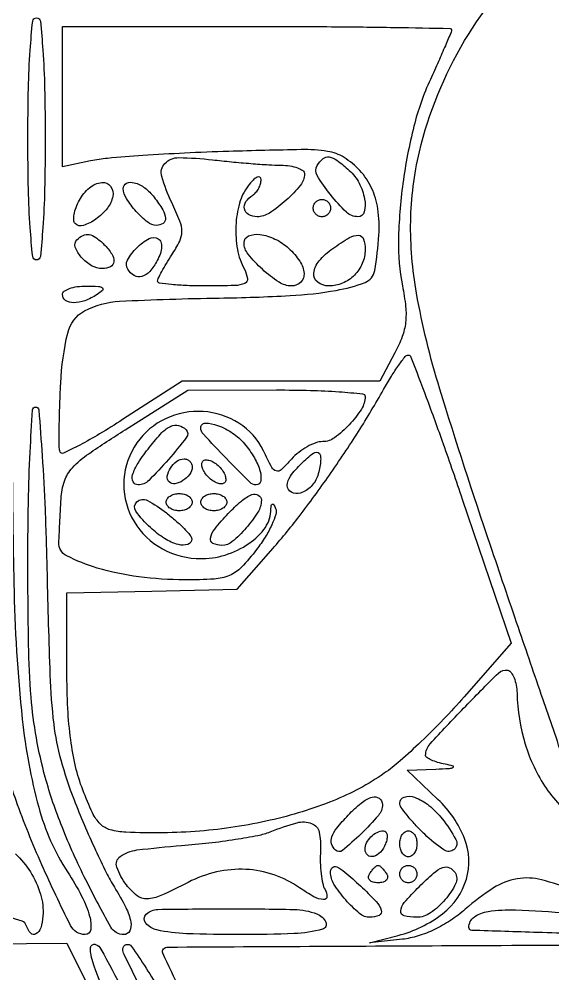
# Model space of a CAD drawing. Extents: x 24 to 1546, y 0 to 2379.
# Drawn here: x 302 to 363.7, y 733.5 to 843.8 of the extents above; entities that cross this region are included whole.
import ezdxf

# ---------------------------------------------------------------- set-up
doc = ezdxf.new("R2010")
doc.units = 0
doc.header["$MEASUREMENT"] = 0
doc.layers.get('0').update_dxf_attribs({"linetype": 'CONTINUOUS'})

msp = doc.modelspace()

# ---------------------------------------------------------------- linework, layer by layer
for points in [[(669.79548, 1002.302636, -0.00002), (669.596685, 899.530331, -0.000025), (669.388942, 796.915146, -0.198373)], [(275.878179, 770.481836, 0.000003), (278.776562, 772.459054, 0.000004), (282.23393, 774.817671, 0.000003), (286, 777.386962, -0.002989)], [(364.995016, 758.141839, -0.00018), (362.548768, 765.25625, -0.000515), (359.726339, 773.501965, -0.000338), (356.493346, 783, -0.007126), (350.638913, 801.079851, -0.030105), (347.946515, 812.14372, -0.04898), (347.273158, 820.476207, -0.053992), (348.282801, 828.50309, -0.076813), (353.511675, 841.357678, -0.081119), (362.303279, 851.762889, -0.08412), (373.642258, 858.552547, -0.091608)], [(386.5, 716.881958, 0.009171), (362.421635, 715.589214, 0.120223), (353.976025, 712.871961, 0.216835), (350.058332, 707.060619, 0.03952), (348.90032, 693.79966, -0.004731), (348.814634, 688.922237, -0.006086), (348.638889, 684.441252, -0.004739), (348.410811, 680.697723, -0.051728), (348.15032, 679.213114, -0.640192), (347.276737, 679.076755, -0.018228), (344.673791, 683.319535, -0.011019), (340.487046, 691.135006, -0.001832), (332.823103, 706.36955, -0.002026), (327.233818, 717.696953, -0.003342), (322.613423, 727.319775, -0.000474), (318.592409, 735.860742, -0.316049), (318.676858, 736.343524, -0.197558), (319.200628, 736.562078, -0.000027), (354.124278, 736.742224, -0.000689), (392.784981, 736.886244, -0.000416)], [(366.024867, 743.073865, 0.044506), (362.412303, 744.339149, 0.104963), (359.574116, 744.449265, 0.099944), (356.849627, 743.393765, 0.037943), (353.575235, 740.931913, -0.034297), (351.877062, 739.635677, -0.034561), (350.021848, 738.587434, -0.036033), (348.125899, 737.845128, -0.047267), (346.306895, 737.463734), (342.5, 737.034743), (345.815332, 737.904434, 0.099117), (350.967765, 740.419657, 0.159774), (353.709047, 744.407687, 0.167008), (353.494401, 749.108614, 0.109958), (350.428798, 753.631923), (346.857596, 757), (350.178798, 757.136182, 0.005073), (351.744752, 757.216313, 0.107261), (352.190943, 757.342194, 0.681289), (352.173575, 757.493883, 0.017603), (351.25, 757.705733, -0.023407), (350.388014, 757.914013, -0.034937), (349.660937, 758.182498, -0.037936), (349.136816, 758.46843, -0.254155), (349, 758.720202, -0.187583), (349.518734, 760.054228, -0.00656), (353.39129, 764.171072, -0.005514), (357.413082, 768.24483, -0.255651), (358.5, 768.557625, -0.183629), (358.888686, 768.300976, -0.06008), (359.225921, 767.689481, -0.050464), (359.467744, 766.858328, -0.038667), (359.566965, 765.916808, 0.065867), (360.513387, 760.02399, 0.077377), (362.94705, 754.92405, 0.078582), (366.778567, 750.864641, 0.070773)], [(301.555724, 747.337257, -0.068408), (303.291994, 745.247408, -0.066), (304.461244, 742.662768, -0.092314), (304.736214, 740.148248, -0.053343), (304.48269, 738.768895, -0.192071), (303.939254, 738.079956, -0.351623), (303.330062, 738.173796, -0.105379), (302.819322, 739.042035, 0.234192), (302.325809, 739.53907, 0.006445), (299.346875, 740.512961, 0.011999)], [(319.285989, 725.169792, -0.000182), (314.135251, 735.699806, -0.11658), (313.99195, 736.333333, -0.727847), (314.985888, 736.643838, -0.02494), (318.253502, 731.493638, -0.010813)]]:
    msp.add_lwpolyline(points, format="xyb")
for points in [[(301.106046, 806.380231, 0.00444), (301.377801, 778.594241, 0.021752), (302.353206, 762.921901, 0.039346), (304.25413, 752.725009, 0.078373), (307.589497, 745.243827, -0.024163), (309.219193, 742.446327, -0.051101), (310.142256, 740.115429, -0.09502), (310.274024, 738.577654, -0.384073), (309.632943, 738, -0.284264), (307.937132, 739.048873, -0.010748), (304.613991, 746.080884, -0.019297), (301.642797, 753.490078, -0.041445), (300.062008, 759.433659, -0.041855), (299.265966, 767.927786, -0.001268), (299.008959, 803.389595, -0.000328), (298.854942, 841.364197, -0.199796), (299.666667, 843.333333, -0.053504), (299.949089, 843.561013, -0.07328), (300.24612, 843.695547, -0.093054), (300.511034, 843.720367, -0.175067), (300.703102, 843.630231, -0.195962), (300.854972, 843.269395, -0.000136), (300.973997, 832.535514, -0.001541), (301.066722, 820.547223, -0.000938)], [(305, 830, -0.005407), (304.93673, 824.149576, -0.01242), (304.732143, 819.75, -0.007361), (304.443295, 816.40074, -0.385003), (304, 816, -0.385003), (303.556705, 816.40074, -0.007361), (303.267857, 819.75, -0.01242), (303.06327, 824.149576, -0.005407), (303, 830, -0.005407), (303.06327, 835.850424, -0.01242), (303.267857, 840.25, -0.007361), (303.556705, 843.59926, -0.385003), (304, 844, -0.385003), (304.443295, 843.59926, -0.007361), (304.732143, 840.25, -0.01242), (304.93673, 835.850424, -0.005407)], [(352, 842.620843, -0.099866), (351.944778, 842.347119, -0.001377), (351.278591, 840.775378, -0.003813), (350.485358, 838.95667, -0.002492), (349.544139, 836.870843, 0.045367), (347.641935, 831.462455, 0.028282), (346.365482, 824.860171, 0.028452), (345.8551, 818.291285, 0.054237), (346.318568, 813.021077, -0.022803), (346.685604, 810.6005, -0.054284), (346.679109, 808.783213, -0.060602), (346.287449, 807.133456, -0.034978), (345.44665, 805.271077), (343.685059, 802), (332.267635, 802), (320.850211, 802), (313.95836, 797.541684, -0.008791), (311.292519, 795.882906, -0.014888), (308.996861, 794.601066, -0.00872), (307.106678, 793.659776, -0.420011), (306.74607, 793.791684, -0.104518), (306.630556, 794.316708, -0.003614), (306.628327, 796.42424, -0.006617), (306.676879, 798.926242, -0.004559), (306.795224, 801.75892, -0.043958), (307.604004, 807.551303, -0.216213), (309.558588, 810.109346, -0.111443), (313.609828, 811.23272, -0.008308), (325.137569, 811.600691, 0.009249), (333.318032, 811.877231, 0.030764), (338.660204, 812.487803, 0.047267), (341.995365, 813.410014, 0.267477), (343.116183, 814.785184, 0.023032), (343.587299, 818.861265, 0.05425), (343.466927, 821.916284, 0.071723), (342.749356, 824.312375, 0.078534), (341.398153, 826.326412, 0.064529), (339.559539, 827.857062, 0.10531), (337.664739, 828.560599, 0.041039), (334.596762, 828.756119, 0.003079), (326.2364, 828.550859, 0.004329), (321.121769, 828.349435, 0.005108), (316.28663, 828.067539, 0.004494), (312.212014, 827.751362, 0.031795), (310.25, 827.454837), (307, 826.75), (307, 834.875), (307, 843), (329.5, 843, -0.001579), (338.127622, 842.972753, -0.002633), (345.390625, 842.888623, -0.00028), (351.847404, 842.776206, -0.408961)], [(332.25, 826.95315, -0.033129), (333.303364, 826.870318, -0.050529), (334.192187, 826.647451, -0.065046), (334.805892, 826.330628, -0.245864), (335, 825.959743, -0.173085), (334.536631, 824.661288, -0.037882), (332.87437, 822.916833, -0.038661), (330.945838, 821.430847, -0.145827), (329.5, 821, -0.125162), (328.52712, 821.247411, -0.222397), (328.046428, 821.899724, -0.200209), (328.216124, 822.746429, -0.106457), (329, 823.5, 0.076707), (329.380214, 823.824622, 0.05495), (329.696908, 824.286338, 0.054799), (329.906278, 824.807619, 0.074923), (329.968197, 825.309017, 0.257071), (329.816007, 825.568797, 0.255697), (329.514453, 825.579942, 0.086484), (329.03598, 825.226468, 0.028616), (328.468197, 824.55887, 0.093842), (327.474506, 822.555367, 0.057144), (327.054507, 819.938219, 0.05607), (327.236648, 817.226321, 0.078237), (328.035184, 814.934259, -0.084278), (328.396123, 813.856789, -0.342502), (328.083221, 813.290607, -0.095633), (326.945972, 813.041934, -0.006147), (323.535184, 813, -0.00907), (321.412898, 813.038502, -0.015028), (319.62596, 813.15721, -0.008731), (318.187113, 813.321734, -0.376256), (318, 813.535183, -0.115178), (318.076442, 813.862622, -0.009247), (318.486345, 814.655412, -0.012102), (319.021503, 815.590345, -0.00899), (319.655641, 816.597194, 0.030623), (320.555099, 818.172463, 0.115594), (320.809503, 819.271764, 0.094232), (320.5747, 820.488359, 0.016603), (319.63907, 822.630689, -0.040047), (318.484022, 825.654149, -0.267854), (318.849827, 827.158375, -0.208529), (320.459059, 827.834304, -0.025481), (324.363917, 827.582237, 0.004764), (326.531963, 827.35181, 0.004189), (328.799088, 827.15183, 0.004212), (330.847806, 827.005755, 0.01263)], [(340.171259, 826.345012, -0.08833), (341.298369, 824.889836, -0.074468), (341.938264, 823.046749, -0.106889), (341.897624, 821.567394, -0.345422), (341.174314, 821, -0.192622), (339.839818, 821.533918, -0.034269), (337.988621, 823.556772, -0.03255), (336.447837, 825.772935, -0.281077), (336.454248, 826.925972, -0.081592), (337.141712, 827.715512, -0.214873), (337.848787, 827.909881, -0.124237), (338.744011, 827.529009, -0.02153)], [(312.823324, 823.357183, -0.1205), (312.189799, 821.990879, -0.067506), (310.85751, 820.719581, -0.075929), (309.415561, 819.976928, -0.284696), (308.466943, 820.199723, -0.191096), (308.300928, 820.584045, -0.051974), (308.350608, 821.256602, -0.044734), (308.573025, 822.069745, -0.033761), (308.954163, 822.914354, -0.095884), (310.111794, 824.338362, -0.146811), (311.563168, 824.961415, -0.268222), (312.560169, 824.527907, -0.210756)], [(317.607954, 823.25, -0.026911), (318.59323, 821.795813, -0.116577), (318.908663, 820.809664, -0.27033), (318.630683, 820.235034, -0.149139), (317.860243, 820, -0.172142), (316.859377, 820.355105, -0.038932), (315.531246, 821.616695, -0.039962), (314.398899, 823.095818, -0.133566), (314.031803, 824.25, -0.303957), (314.40577, 824.862995, -0.178229), (315.29726, 824.934546, -0.093557), (316.528469, 824.325716, -0.06903)], [(338, 822, -0.099038), (337.923658, 821.618362, -0.097945), (337.70625, 821.29375, -0.097945), (337.381638, 821.076342, -0.099038), (337, 821, -0.099038), (336.618362, 821.076342, -0.097945), (336.29375, 821.29375, -0.097945), (336.076342, 821.618362, -0.099038), (336, 822, -0.099038), (336.076342, 822.381638, -0.097945), (336.29375, 822.70625, -0.097945), (336.618362, 822.923658, -0.099038), (337, 823, -0.099038), (337.381638, 822.923658, -0.097945), (337.70625, 822.70625, -0.097945), (337.923658, 822.381638, -0.099038)], [(311.8, 817.8, -0.04933), (312.705736, 816.695443, -0.164347), (312.945853, 815.801656, -0.26764), (312.55955, 815.220121, -0.11587), (311.622445, 815, -0.134171), (310.375101, 815.34085, -0.078815), (309.17491, 816.333031, -0.09391), (308.486735, 817.493106, -0.291224), (308.675343, 818.342009, -0.086176), (309.386388, 818.842655, -0.154537), (310.087318, 818.937786, -0.116046), (310.857278, 818.609697, -0.0379)], [(317.967521, 815.939312, -0.056096), (317.103673, 814.685989, -0.142257), (316.183027, 814.092461, -0.203838), (315.307277, 814.191093, -0.126392), (314.549826, 814.91938, -0.26993), (314.521708, 815.988997, -0.071372), (315.588765, 817.411701, -0.071354), (317.013035, 818.477261, -0.269618), (318.083324, 818.448503, -0.171814), (318.380376, 818.07884, -0.095975), (318.464904, 817.500973, -0.07044), (318.325845, 816.76509, -0.041019)], [(333.171259, 817.345012, -0.06278), (334.444499, 815.863198, -0.127922), (334.938237, 814.42163, -0.224753), (334.55453, 813.422412, -0.192837), (333.5, 813, -0.145947), (332.042236, 813.434774, -0.03955), (330.117344, 814.924858, -0.038867), (328.465325, 816.679489, -0.171037), (328, 818, -0.305352), (328.522104, 818.775208, -0.128537), (329.829278, 818.945684, -0.082293), (331.577708, 818.423543, -0.070402)], [(342, 817.2, -0.099388), (341.67877, 815.599923, -0.097595), (340.763951, 814.236049, -0.097595), (339.400077, 813.32123, -0.099388), (337.8, 813, -0.163187), (336.519992, 813.429192, -0.262654), (336.07344, 814.456491, -0.150528), (336.688856, 815.902113, -0.065198), (338.25, 817.325576, -0.018101), (340.20581, 818.587184, -0.143516), (341.237726, 818.852446, -0.316251), (341.807609, 818.422742, -0.078191)], [(311, 812, -0.05437), (309.582896, 811.288872, -0.089354), (308.2663, 811.051693, -0.147327), (307.363212, 811.323695, -0.251537), (307, 812, -0.242407), (307.19699, 812.382445, -0.069028), (307.807813, 812.701752, -0.052836), (308.696678, 812.917643, -0.03458), (309.75, 812.984687, -0.011096), (311.150937, 812.945789, -0.155556), (311.616929, 812.771138, -0.461139), (311.628119, 812.487379, -0.043106)], [(353.240951, 788.342461), (358.892501, 771.684922), (353.439307, 765.47365, -0.01165), (351.075124, 762.904103, -0.010102), (348.480898, 760.319725, -0.010214), (346.036103, 758.074527, -0.029115), (344.217293, 756.650584, -0.056731), (338.310234, 753.479527, -0.038846), (331.035494, 751.215804, -0.036105), (322.881617, 749.968051, -0.032438), (314.332708, 749.841382, -0.051822), (312.533597, 750.119901, -0.130799), (311.391214, 750.769843, -0.090212), (310.479281, 752.065017, -0.016881), (309.344798, 754.75, -0.033971), (308.520861, 757.431593, -0.024424), (307.955672, 760.513994, -0.020653), (307.623767, 764.142914, -0.012142), (307.51209, 768.5), (307.5, 777.5), (317.344021, 777.716024), (327.188043, 777.932048), (331.105278, 782.382262, 0.016784), (334.376403, 786.360021, 0.011182), (337.864344, 791.120828, 0.010984), (341.230373, 796.170299, 0.013491), (344.138598, 801.032812, -0.010926), (345.037262, 802.553019, -0.016403), (345.892664, 803.834638, -0.011308), (346.646252, 804.838473, -0.229988), (346.978842, 805, -0.311226), (347.30324, 804.776422, -0.001079), (349.070192, 800.106848, -0.005046), (351.03017, 794.729067, -0.003079)], [(342, 800.222506, -0.142628), (341.571179, 798.749803, -0.046793), (340.17195, 796.947685, -0.04657), (338.478614, 795.450488, -0.159053), (337.098284, 795, 0.087043), (336.282516, 794.856902, 0.040344), (335.300363, 794.408911, 0.038356), (334.317808, 793.75776, 0.043352), (333.488944, 792.987784, -0.017902), (332.281229, 791.745683, -0.268483), (331.716561, 791.608075, -0.201017), (331.211934, 792.018072, -0.010182), (330.229996, 793.944542, 0.137965), (327.41252, 797.123302, 0.128247), (323.26977, 798.479072, 0.125969), (318.934233, 797.647776, 0.130668), (315.600914, 794.840612, 0.136045), (314.107399, 790.626325, 0.136943), (315.002509, 786.256383, 0.133575), (318.061536, 782.904898, 0.126867), (322.457922, 781.481937, 0.080792), (325.440883, 781.783027, 0.075588), (328.25019, 783.013134, 0.084619), (330.29797, 784.854765, 0.156065), (331.078947, 786.930335, -0.019869), (331.135707, 787.559398, -0.227308), (331.267759, 787.762393, -0.419433), (331.435808, 787.719974, -0.036081), (331.652415, 787.279599, -0.1745), (331.679624, 786.59059, -0.031831), (331.210848, 785.38087, -0.030866), (330.449377, 783.970438, -0.023716), (329.454778, 782.529599, -0.027355), (327.707355, 780.481308, -0.102931), (326.325896, 779.526716, -0.085361), (324.544671, 779.111133, -0.015401), (321.131311, 779.015181, -0.031536), (315.821748, 779.364776, -0.040383), (311.031438, 780.383405, -0.044604), (307.491725, 781.794731, -0.296517), (306.583333, 783.360376, 0.000215), (306.62639, 784.214785, 0.000065), (306.691146, 785.514266, 0.000065), (306.763412, 786.972061, 0.00007), (306.833333, 788.390315, -0.069725), (307.221965, 790.429273, -0.105869), (308.14402, 791.972667, -0.056119), (310.043439, 793.602644, -0.008432), (314.25, 796.35997), (321.5, 800.939311), (331.75, 800.969656, -0.007113), (335.680168, 800.925383, -0.011819), (338.989062, 800.762698, -0.005492), (341.716968, 800.533706, -0.386732)], [(305.21623, 779.75, 0.00301), (305.547246, 768.043559, 0.021102), (305.98354, 762.350508, 0.038075), (306.801432, 758.205046, 0.02519), (308.334716, 753.597929, 0.008073), (309.510452, 750.719578, 0.007278), (310.818474, 747.778652, 0.007311), (312.067816, 745.176853, 0.022825), (313.012426, 743.479895, -0.022003), (314.314782, 741.149275, -0.067717), (314.899476, 739.444209, -0.160172), (314.774698, 738.430894, -0.290433), (314.095458, 738, -0.270879), (312.596445, 738.876409, -0.012407), (309.707803, 744.320076, -0.02041), (306.95474, 750.44815, -0.027779), (305.01514, 756.187926, -0.02395), (303.980092, 760.76408, -0.023567), (303.380655, 765.442891, -0.015794), (303.082889, 771.550823, -0.004282), (303, 781.229901, -0.004714), (303.064251, 788.044169, -0.007852), (303.262576, 793.780396, -0.00246), (303.532086, 798.659268, -0.396717), (303.893939, 799, -0.391851), (304.263881, 798.657484, -0.002092), (304.651112, 793.345312, -0.007234), (304.98772, 787.131206, -0.00435)], [(328.056438, 794.75, -0.041406), (329.19496, 793.129678, -0.063547), (329.866457, 791.553815, -0.112239), (329.924772, 790.440811, -0.364915), (329.40121, 790, -0.198472), (328.678472, 790.29865, -0.004355), (325.960462, 793.055061, -0.004477), (323.296898, 795.853443, -0.190186), (323, 796.605755, -0.41453), (323.524898, 797.130087, -0.087892), (324.936965, 796.878362, -0.059993), (326.682503, 795.988196, -0.071143)], [(321.296015, 796.370652, -0.375984), (321.35306, 795.509315, -0.015722), (319.249834, 792.932646, -0.018356), (316.973625, 790.502615, -0.197864), (315.753247, 790, -0.288116), (315.180361, 790.359999, -0.187719), (315.11787, 791.163619, -0.071322), (315.751707, 792.524368, -0.022053), (317.07258, 794.365141, -0.021348), (318.505058, 796.034408, -0.09417), (319.546925, 796.795829, -0.179863), (320.431967, 796.873386, -0.129945)], [(336.523918, 791.075361, -0.118951), (335.765464, 789.821811, -0.119379), (334.519688, 789.054151, -0.202156), (333.475285, 789.142419, -0.27879), (333, 789.928571, -0.161877), (333.354781, 790.995691, -0.036419), (334.626429, 792.461037, -0.034535), (336.02256, 793.671287, -0.37371), (336.710354, 793.62298, -0.18147), (336.852199, 793.310703, -0.03511), (336.850395, 792.67981, -0.033241), (336.741538, 791.904588, -0.025347)], [(322, 792.059017, -0.161033), (321.724195, 791.224864, -0.089687), (320.935284, 790.48511, -0.09984), (320.010153, 790.120596, -0.245171), (319.333333, 790.333333, -0.245171), (319.120596, 791.010153, -0.09984), (319.48511, 791.935284, -0.089687), (320.224864, 792.724195, -0.161033), (321.059017, 793, -0.099038), (321.418132, 792.928163, -0.097945), (321.723586, 792.723586, -0.097945), (321.928163, 792.418132, -0.099038)], [(325.8125, 791.0625, -0.08306), (325.888442, 790.579684, -0.196386), (325.75, 790.25, -0.196386), (325.420316, 790.111558, -0.08306), (324.9375, 790.1875, -0.068635), (324.402945, 790.45155, -0.04742), (323.882031, 790.882031, -0.04742), (323.45155, 791.402945, -0.068635), (323.1875, 791.9375, -0.08306), (323.111558, 792.420316, -0.196386), (323.25, 792.75, -0.196386), (323.579684, 792.888442, -0.08306), (324.0625, 792.8125, -0.068635), (324.597055, 792.54845, -0.04742), (325.117969, 792.117969, -0.04742), (325.54845, 791.597055, -0.068635)], [(321.944671, 783.75, -0.34753), (321.515633, 783.116518, -0.144506), (320.413202, 783.094998, -0.073582), (318.795312, 783.806675, -0.047215), (317.166388, 785.059613, -0.049646), (315.500497, 786.953024, -0.378432), (315.610882, 788.04006, -0.317844), (316.814958, 788.198155, -0.045795), (319.0148, 786.76798, -0.014051), (320.1198, 785.844611, -0.019007), (321.061198, 784.945907, -0.016247), (321.776535, 784.159477, -0.159319)], [(322, 788, -0.148195), (321.884432, 787.618646, -0.098894), (321.559375, 787.29375, -0.082425), (321.073457, 787.074694, -0.064853), (320.5, 787, -0.064853), (319.926543, 787.074694, -0.082425), (319.440625, 787.29375, -0.098894), (319.115568, 787.618646, -0.148195), (319, 788, -0.148195), (319.115568, 788.381354, -0.098894), (319.440625, 788.70625, -0.082425), (319.926543, 788.925306, -0.064853), (320.5, 789, -0.064853), (321.073457, 788.925306, -0.082425), (321.559375, 788.70625, -0.098894), (321.884432, 788.381354, -0.148195)], [(326, 788, -0.148195), (325.884432, 787.618646, -0.098894), (325.559375, 787.29375, -0.082425), (325.073457, 787.074694, -0.064853), (324.5, 787, -0.064853), (323.926543, 787.074694, -0.082425), (323.440625, 787.29375, -0.098894), (323.115568, 787.618646, -0.148195), (323, 788, -0.148195), (323.115568, 788.381354, -0.098894), (323.440625, 788.70625, -0.082425), (323.926543, 788.925306, -0.064853), (324.5, 789, -0.064853), (325.073457, 788.925306, -0.082425), (325.559375, 788.70625, -0.098894), (325.884432, 788.381354, -0.148195)], [(330, 788.222506, -0.141143), (329.602178, 786.841292, -0.039158), (328.24349, 785.013163, -0.038158), (326.642126, 783.438164, -0.17702), (325.443296, 783, -0.110643), (324.40762, 783.232022, -0.344152), (324.106213, 783.829662, -0.122244), (324.603357, 784.888168, -0.017957), (326.174314, 786.685549, -0.027224), (327.687635, 788.13016, -0.081612), (328.906254, 788.868736, -0.227277), (329.65016, 788.820351, -0.271083)], [(350.913795, 751.382463, -0.039657), (352.493774, 749.008595, -0.353184), (352.294713, 747.856178, -0.344799), (351.110174, 747.788981, -0.039166), (348.890306, 749.605094, -0.013602), (347.783305, 750.724979, -0.018372), (346.849027, 751.799555, -0.015557), (346.146098, 752.728407, -0.155411), (346, 753.187091, -0.329299), (346.531387, 753.906443, -0.164022), (347.726149, 753.874396, -0.082357), (349.385679, 752.932331, -0.055966)], [(344, 753.045455, -0.178574), (343.531993, 751.776844, -0.023532), (341.535716, 749.650679, -0.020368), (339.388496, 747.732535, -0.386074), (338.560606, 747.772727, -0.125648), (338.124283, 748.508256, -0.160436), (338.149928, 749.291394, -0.082701), (338.71563, 750.288823, -0.017271), (340.038955, 751.811439, -0.035035), (341.540837, 753.21264, -0.094955), (342.819675, 753.896976, -0.235057), (343.629476, 753.766521, -0.241894)], [(336.841223, 747.712101, 0.022636), (336.811596, 746.364456, 0.023366), (336.904893, 745.033968, 0.023893), (337.094067, 743.894422, 0.08553), (337.368914, 743.212101, -0.146031), (337.588156, 742.399608, -0.426888), (337.20384, 742.050515, -0.109334), (336.078037, 742.383201, -0.026475), (334.421437, 743.417367, 0.070808), (331.464746, 744.9179, 0.070023), (328.19544, 745.541352, 0.068467), (324.816092, 745.242854, 0.062975), (321.538558, 744.044214, -0.012322), (318.371385, 742.507478, -0.096789), (316.788132, 742.129878, -0.177446), (315.624356, 742.502784, -0.065133), (314.392046, 743.75, -0.076609), (313.283769, 745.796231, -0.335606), (313.670093, 747.02711, -0.124573), (315.615783, 747.784491, -0.011596), (320.783047, 748.303751, 0.009159), (323.943672, 748.605808, 0.009952), (327.004491, 749.016871, 0.0095), (329.608381, 749.47029, 0.047124), (331.033047, 749.888582, -0.027006), (334.124527, 750.932869, -0.15889), (335.812381, 750.859595, -0.254363), (336.681473, 749.856821, -0.070915)], [(344.361626, 748.5, -0.0934), (343.775912, 747.550368, -0.14009), (342.95259, 747.04161, -0.251538), (342.296638, 747.186723, -0.218435), (342, 747.833333, -0.112461), (342.174434, 748.599055, -0.082723), (342.676818, 749.313234, -0.083144), (343.380659, 749.82296, -0.115733), (344.135282, 750, -0.226347), (344.392473, 749.877284, -0.133446), (344.532574, 749.559375, -0.08379), (344.524131, 749.074834, -0.04548)], [(348, 748.5, -0.064853), (347.925306, 747.926543, -0.082425), (347.70625, 747.440625, -0.098894), (347.381354, 747.115568, -0.148195), (347, 747, -0.148195), (346.618646, 747.115568, -0.098894), (346.29375, 747.440625, -0.082425), (346.074694, 747.926543, -0.064853), (346, 748.5, -0.064853), (346.074694, 749.073457, -0.082425), (346.29375, 749.559375, -0.098894), (346.618646, 749.884432, -0.148195), (347, 750, -0.148195), (347.381354, 749.884432, -0.098894), (347.70625, 749.559375, -0.082425), (347.925306, 749.073457, -0.064853)], [(341.448478, 743.635329, -0.015467), (343.265628, 741.843646, -0.116934), (343.869236, 740.810403, -0.375944), (343.607039, 740.228433, -0.107487), (342.556704, 740, -0.17702), (341.357874, 740.438164, -0.038158), (339.75651, 742.013163, -0.039158), (338.397822, 743.841292, -0.141143), (338, 745.222506, -0.203799), (338.228287, 745.759322, -0.308778), (338.71077, 745.840968, -0.069835), (339.662382, 745.229951, -0.009294)], [(344.5, 745, -0.146489), (344.602013, 744.620597, -0.191582), (344.461189, 744.29375, -0.134005), (344.074636, 744.072951, -0.063222), (343.5, 744, -0.063222), (342.925364, 744.072951, -0.134005), (342.538811, 744.29375, -0.191582), (342.397987, 744.620597, -0.146489), (342.5, 745, -0.025622), (342.764631, 745.382847, -0.032351), (343.048689, 745.70625, -0.033983), (343.313296, 745.937141, -0.163822), (343.5, 746, -0.163822), (343.686704, 745.937141, -0.033983), (343.951311, 745.70625, -0.032351), (344.235369, 745.382847, -0.025622)], [(348, 745, -0.099038), (347.923658, 744.618362, -0.097945), (347.70625, 744.29375, -0.097945), (347.381638, 744.076342, -0.099038), (347, 744, -0.099038), (346.618362, 744.076342, -0.097945), (346.29375, 744.29375, -0.097945), (346.076342, 744.618362, -0.099038), (346, 745, -0.099038), (346.076342, 745.381638, -0.097945), (346.29375, 745.70625, -0.097945), (346.618362, 745.923658, -0.099038), (347, 746, -0.099038), (347.381638, 745.923658, -0.097945), (347.70625, 745.70625, -0.097945), (347.923658, 745.381638, -0.099038)], [(352.39928, 745.162968, -0.256565), (352.465557, 743.871633, -0.065346), (351.272601, 742.056833, -0.062602), (349.551715, 740.505203, -0.153356), (347.943296, 740, -0.061095), (346.518151, 740.174792, -0.368761), (346.117745, 740.735491, -0.159662), (346.530274, 741.702863, -0.016429), (348.25, 743.539274, -0.015974), (349.924793, 745.110166, -0.087334), (350.980857, 745.75362, -0.2024), (351.751016, 745.73328, -0.14894)], [(336.418213, 740.393011, -0.191704), (337.450095, 739.440884, -0.46887), (337.076162, 738.625771, -0.05609), (333.793616, 738.123759, -0.009924), (327.559017, 738, -0.008842), (321.344396, 738.109911, -0.04467), (317.904778, 738.540893, -0.170926), (316.638888, 739.321396, -0.383585), (316.693853, 740.36052, -0.195064), (318.014335, 740.918979, -0.003293), (326.070644, 740.985304, -0.005755), (333.789483, 740.909178, -0.086474)], [(379.5, 740.089728, -0.015054), (388.181759, 740.501202, -0.011744), (397.625396, 740.442349, -0.004263), (406.626243, 740.097961, -0.309589), (407.748118, 739.25, -0.486075), (407.302692, 738.572778, -0.009319), (402.49743, 738.257675, -0.009844), (394.912316, 738.051641, -0.001867), (381.083333, 738, -0.002883), (370.698297, 738.059889, -0.004807), (361.955729, 738.244792, -0.000929), (354.328156, 738.493665, -0.404152), (354, 738.833333, -0.241006), (354.614233, 740.033625, -0.120693), (356.236287, 740.690137, -0.046511), (359.40285, 740.853065, -0.007729), (365.5, 740.505126, 0.005329), (369.621875, 740.250055, 0.005371), (373.7375, 740.083676, 0.005249), (377.325698, 740.014903, 0.021536)], [(321.350437, 709.311153, -0.000851), (330.449937, 691.020026, -0.019179), (332.862351, 685.640731, -0.344348), (332.538779, 684.515645, -0.329988), (331.341982, 684.527588, -0.012219), (326.504418, 688.375067, -0.001404), (315.861523, 697.32371, -0.001822), (304.182243, 707.273073, -0.00235), (293.532291, 716.5, 0.001572), (289.722954, 719.810731, 0.001509), (285.840862, 723.142929, 0.001493), (282.399692, 726.060966, 0.005459), (280.192851, 727.880183, -0.04874), (277.470308, 730.55149, -0.104239), (276.091389, 733.13815, -0.189589), (276.27558, 735.119605, -0.215172), (277.75, 736.310674, -0.052342), (278.972583, 736.496727, -0.002517), (283.100921, 736.667734, -0.004089), (288.014712, 736.806282, -0.002932), (293.508455, 736.883999), (307.516911, 737)], [(328.99612, 702.639296, -0.002127), (335.51251, 689.61038, -0.003507), (340.895558, 678.537381, -0.000521), (345.570804, 668.720013, -0.317833), (345.469883, 668.139296, -0.403038), (344.539885, 668.123476, -0.040667), (342.898384, 669.920241, -0.041162), (341.442087, 672.159083, -0.12424), (341, 673.910784, 0.048644), (340.930132, 674.627244, 0.037739), (340.72112, 675.382855, 0.038814), (340.414564, 676.06401, 0.071267), (340.05062, 676.55, -0.078926), (338.575089, 678.584196, -0.000287), (325.156912, 705.035873, -0.000505), (312.13732, 730.802789, -0.043023), (310.509432, 734.868313, -0.02586), (310.264184, 735.856946, -0.088461), (310.254296, 736.516685, -0.218763), (310.464715, 736.829452, -0.225371), (310.835218, 736.868313, -0.187656), (311.454629, 736.3361, -0.000542), (316.601085, 726.66161, -0.003055), (322.35907, 715.647139, -0.001891)]]:
    msp.add_lwpolyline(points, format="xyb", close=True)

doc.saveas('drawing.dxf')
